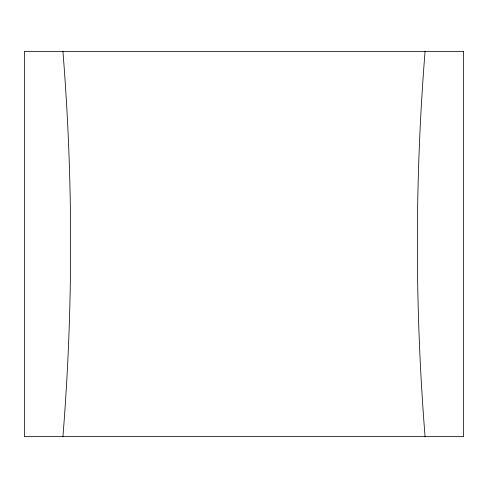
<?xml version="1.0" encoding="UTF-8"?>
<svg xmlns="http://www.w3.org/2000/svg" width="488" height="488" viewBox="0 0 488 488"><rect width="100%" height="100%" fill="white"/><g stroke="black" fill="none" stroke-linecap="round" stroke-linejoin="round"><path stroke-width="0.73" d="M62.928 51.368A2411.745 2411.745 0 0 1 62.928 436.632M425.072 436.632A2411.745 2411.745 0 0 1 425.072 51.368M463.6 51.368L24.4 51.368L24.4 436.632L463.6 436.632L463.6 51.368"/></g></svg>
